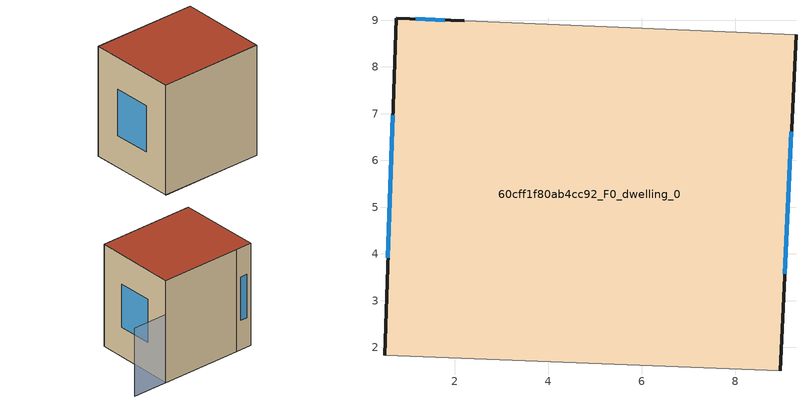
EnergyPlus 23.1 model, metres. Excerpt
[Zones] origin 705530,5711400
60cff1f80ab4cc92_F0_dwelling_0
 floor ground (EU_floor_Construction): 9.3,8.69 8.96,1.5 0.49,1.83 0.74,9.05 2.21,8.98 z0
 wall outside (EU_wall_Construction): 8.96,1.5 9.3,8.69 / 2.21,8.98 0.74,9.05 0.49,1.83 z0:9
 wall adiabatic (EU_wall_Construction): 9.3,8.69 2.21,8.98 / 0.49,1.83 8.96,1.5 z0:9
 window (EU_Window_Construction): 9.06,3.57 9.2,6.61 / 0.67,6.96 0.57,3.92 / 1.78,9 1.17,9.03 z2.6:6.4
 roof outside (EU_roof_Construction): 8.96,1.5 9.3,8.69 2.21,8.98 0.74,9.05 0.49,1.83 z9
shading: 0.49,1.83 8.96,1.5 z0:9; 12.4,8.55 2.21,8.98 z0:6
[Building]
EU S2 Campaign: North Axis=0; Terrain=City; Solar Distribution=FullExterior
[Site:Location]
London: Latitude=51.5; Longitude=-0.5; Time Zone=0; Elevation=25
[SizingPeriod:WeatherFileDays]
AnnualSizingPeriod: Begin Month=1; Begin Day of Month=1; End Month=12; End Day of Month=31; Day of Week for Start Day=Monday; Use Weather File Daylight Saving Period=No; Use Weather File Rain and Snow Indicators=No
[MATERIAL]
EU_InternalMass_Material: Roughness=MediumRough; Thickness=0.1; Conductivity=1; Density=1800; Specific Heat=900; Thermal Absorptance=0.9; Solar Absorptance=0.7; Visible Absorptance=0.7
[MATERIAL:NOMASS] Roughness=MediumRough; Thermal Absorptance=0.9; Solar Absorptance=0.7; Visible Absorptance=0.7
Name | Thermal Resistance
EU_wall_NoMass | 0.724719
EU_roof_NoMass | 2.98947
EU_floor_NoMass | 2.39157
[WINDOWMATERIAL:SIMPLEGLAZINGSYSTEM]
EU_Window_SimpleGlazing: UFactor=2.63425; Solar Heat Gain Coefficient=0.76; Visible Transmittance=0.76
[CONSTRUCTION]
EU_wall_Construction: EU_wall_NoMass
EU_roof_Construction: EU_roof_NoMass
EU_floor_Construction: EU_floor_NoMass
EU_InternalMass_Construction: EU_InternalMass_Material
EU_Window_Construction: EU_Window_SimpleGlazing
[ZONE]
60cff1f80ab4cc92_F0_dwelling_0: Type=1; Multiplier=1; Ceiling Height=autocalculate; Volume=552.781; Floor Area=autocalculate; Part of Total Floor Area=Yes
[INTERNALMASS]
60cff1f80ab4cc92_F0_dwelling_0_EU_InternalMass: Construction=EU_InternalMass_Construction; Zone or ZoneList=60cff1f80ab4cc92_F0_dwelling_0; Surface Area=61.4204
[OTHEREQUIPMENT]
EU_Step8_InternalGain_60cff1f80ab4cc92_F0_dwelling_0_f000: Fuel Type=Electricity; Zone or ZoneList or Space or SpaceList=60cff1f80ab4cc92_F0_dwelling_0; Schedule=EU_Step8_GainSchedule_60cff1f80ab4cc92_F0_dwelling_0_f000; Design Level Calculation Method=Watts/Area; Power per Zone Floor Area=1; Fraction Latent=0; Fraction Radiant=0; Fraction Lost=0; Carbon Dioxide Generation Rate=0; EndUse Subcategory=EU_Step8_InternalGains
[ZONEVENTILATION:DESIGNFLOWRATE]
EU_ConstantAir_60cff1f80ab4cc92_F0_dwelling_0: Zone or ZoneList or Space or SpaceList=60cff1f80ab4cc92_F0_dwelling_0; Schedule=EU_AlwaysOn; Design Flow Rate Calculation Method=AirChanges/Hour; Air Changes per Hour=0.418135; Ventilation Type=Natural; Fan Pressure Rise=0; Fan Total Efficiency=1; Constant Term Coefficient=1; Temperature Term Coefficient=0; Velocity Term Coefficient=0; Velocity Squared Term Coefficient=0; Minimum Indoor Temperature=-100; Maximum Indoor Temperature=100; Delta Temperature=-100; Minimum Outdoor Temperature=-100; Maximum Outdoor Temperature=100; Maximum Wind Speed=40
[HVACTEMPLATE:THERMOSTAT]
EU_HeatOnly_60cff1f80ab4cc92_F0_dwelling_0: Constant Heating Setpoint=20; Constant Cooling Setpoint=50
[HVACTEMPLATE:ZONE:IDEALLOADSAIRSYSTEM]
60cff1f80ab4cc92_F0_dwelling_0: Template Thermostat=EU_HeatOnly_60cff1f80ab4cc92_F0_dwelling_0; System Availability Schedule=EU_AlwaysOn; Maximum Heating Supply Air Temperature=50; Minimum Cooling Supply Air Temperature=13; Maximum Heating Supply Air Humidity Ratio=0.0156; Minimum Cooling Supply Air Humidity Ratio=0.0077; Heating Limit=NoLimit; Cooling Limit=NoLimit; Heating Availability Schedule=EU_AlwaysOn; Cooling Availability Schedule=EU_CoolingOff; Dehumidification Control Type=ConstantSensibleHeatRatio; Cooling Sensible Heat Ratio=0.7; Dehumidification Setpoint=60; Humidification Control Type=None; Humidification Setpoint=30; Outdoor Air Method=None; Outdoor Air Flow Rate per Person=0.00944; Outdoor Air Flow Rate per Zone Floor Area=0; Outdoor Air Flow Rate per Zone=0; Demand Controlled Ventilation Type=None; Outdoor Air Economizer Type=NoEconomizer; Heat Recovery Type=None; Sensible Heat Recovery Effectiveness=0.7; Latent Heat Recovery Effectiveness=0.65
[SIZING:ZONE]
60cff1f80ab4cc92_F0_dwelling_0: Zone Cooling Design Supply Air Temperature Input Method=SupplyAirTemperature; Zone Cooling Design Supply Air Temperature=13; Zone Heating Design Supply Air Temperature Input Method=SupplyAirTemperature; Zone Heating Design Supply Air Temperature=50; Zone Cooling Design Supply Air Humidity Ratio=0.008; Zone Heating Design Supply Air Humidity Ratio=0.008; Cooling Design Air Flow Method=DesignDay; Cooling Design Air Flow Rate=0; Cooling Minimum Air Flow per Zone Floor Area=0.000762; Cooling Minimum Air Flow=0; Cooling Minimum Air Flow Fraction=0.2; Heating Design Air Flow Method=DesignDay; Heating Design Air Flow Rate=0; Heating Maximum Air Flow per Zone Floor Area=0.002032; Heating Maximum Air Flow=0.141576; Heating Maximum Air Flow Fraction=0.3; Account for Dedicated Outdoor Air System=No; Dedicated Outdoor Air System Control Strategy=NeutralSupplyAir; Dedicated Outdoor Air Low Setpoint Temperature for Design=autosize; Dedicated Outdoor Air High Setpoint Temperature for Design=autosize; Zone Load Sizing Method=Sensible Load Only No Latent Load; Zone Latent Cooling Design Supply Air Humidity Ratio Input Method=HumidityRatioDifference; Zone Cooling Design Supply Air Humidity Ratio Difference=0.005; Zone Latent Heating Design Supply Air Humidity Ratio Input Method=HumidityRatioDifference; Zone Humidification Design Supply Air Humidity Ratio Difference=0.005
[SCHEDULE:CONSTANT]
Name | Hourly Value
EU_AlwaysOn | 1
EU_CoolingOff | 0
[SCHEDULE:FILE]
EU_Step8_GainSchedule_60cff1f80ab4cc92_F0_dwelling_0_f000: File=../../schedules/60cff1f80ab4cc92/60cff1f80ab4cc92_F0_dwelling_0_f000_gain.csv; Column Number=1; Rows to Skip at Top=0; Number of Hours of Data=8760; Column Separator=Comma; Interpolate to Timestep=No; Minutes per Item=60; Adjust Schedule for Daylight Savings=Yes
